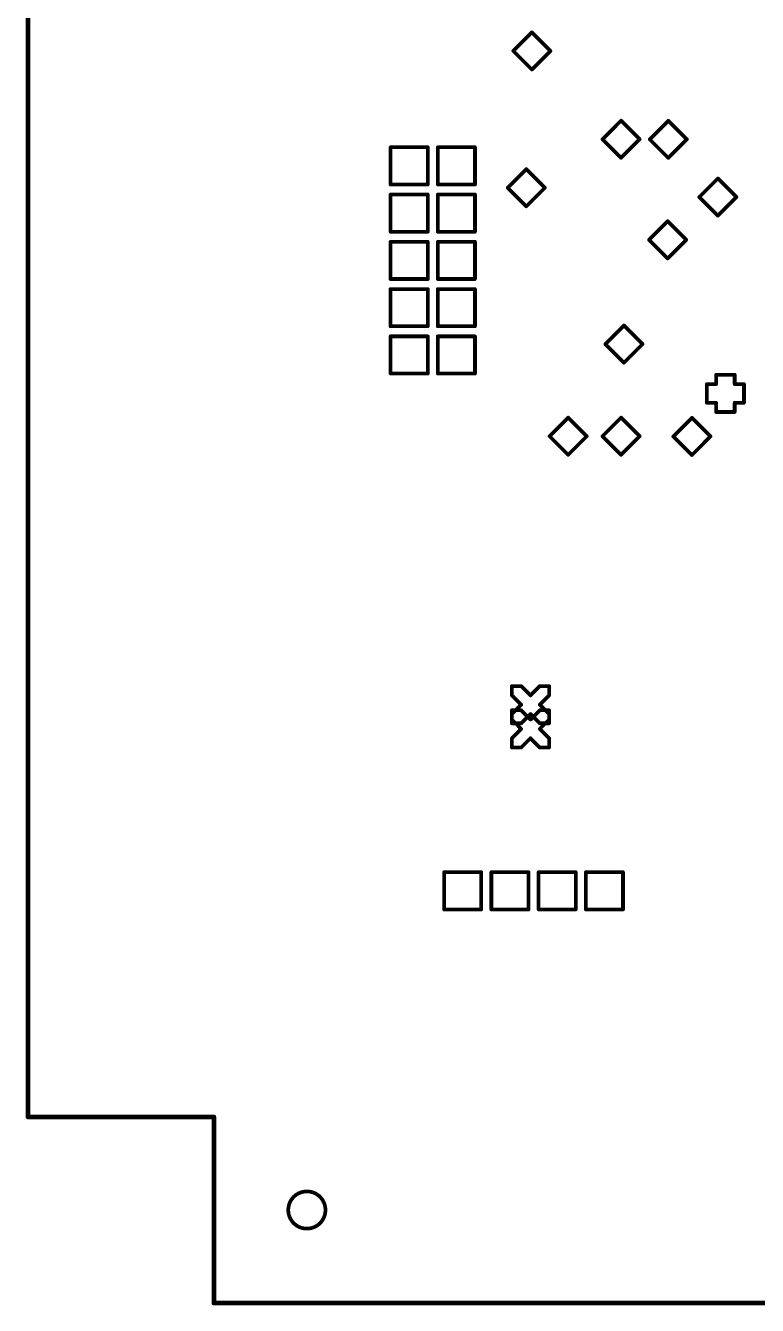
# Model space of a CAD drawing. Header units: inches. Extents: x 0 to 280, y 0 to 265.
# Drawn here: x -0.1 to 39.2, y -0.1 to 68.6 of the extents above; entities that cross this region are included whole.
import ezdxf

# ---------------------------------------------------------------- set-up
doc = ezdxf.new("R2010")
doc.units = ezdxf.units.IN
doc.layers.add('Board', color=6, linetype='Continuous')
doc.layers.add('Drill Drawing', color=1, linetype='Continuous')

msp = doc.modelspace()

# ---------------------------------------------------------------- linework, layer by layer
at = {"layer": 'Board'}
for points in [[(0, 10, 0.25, 0.25, 0), (0, 190, 0.25, 0.25, 0)], [(0, 10, 0.25, 0.25, 0), (10, 10, 0.25, 0.25, 0)], [(10, 0, 0.25, 0.25, 0), (10, 10, 0.25, 0.25, 0)], [(10, 0, 0.25, 0.25, 0), (270, 0, 0.25, 0.25, 0)]]:
    msp.add_lwpolyline(points, format="xyseb", dxfattribs=at)
for points in [[(-0.062, 10, 0.125, 0.125, 1), (0.062, 10, 0.125, 0.125, 1)], [(-0.062, 10, 0.125, 0.125, 1), (0.062, 10, 0.125, 0.125, 1)], [(9.938, 10, 0.125, 0.125, 1), (10.062, 10, 0.125, 0.125, 1)], [(9.938, 10, 0.125, 0.125, 1), (10.062, 10, 0.125, 0.125, 1)], [(9.938, 0, 0.125, 0.125, 1), (10.062, 0, 0.125, 0.125, 1)], [(9.938, 0, 0.125, 0.125, 1), (10.062, 0, 0.125, 0.125, 1)]]:
    msp.add_lwpolyline(points, format="xyseb", close=True, dxfattribs=at)
at = {"layer": 'Drill Drawing'}
for points in [[(26.1, 67.275, 0.2, 0.2, 0), (27.1, 68.275, 0.2, 0.2, 0)], [(27.1, 68.275, 0.2, 0.2, 0), (28.1, 67.275, 0.2, 0.2, 0)], [(26.1, 67.275, 0.2, 0.2, 0), (27.1, 66.275, 0.2, 0.2, 0)], [(27.1, 66.275, 0.2, 0.2, 0), (28.1, 67.275, 0.2, 0.2, 0)], [(30.895, 62.531, 0.2, 0.2, 0), (31.895, 63.531, 0.2, 0.2, 0)], [(31.895, 63.531, 0.2, 0.2, 0), (32.895, 62.531, 0.2, 0.2, 0)], [(33.435, 62.525, 0.2, 0.2, 0), (34.435, 63.525, 0.2, 0.2, 0)], [(34.435, 63.525, 0.2, 0.2, 0), (35.435, 62.525, 0.2, 0.2, 0)], [(30.895, 62.531, 0.2, 0.2, 0), (31.895, 61.531, 0.2, 0.2, 0)], [(31.895, 61.531, 0.2, 0.2, 0), (32.895, 62.531, 0.2, 0.2, 0)], [(33.435, 62.525, 0.2, 0.2, 0), (34.435, 61.525, 0.2, 0.2, 0)], [(34.435, 61.525, 0.2, 0.2, 0), (35.435, 62.525, 0.2, 0.2, 0)], [(19.5, 62.101, 0.2, 0.2, 0), (21.5, 62.101, 0.2, 0.2, 0)], [(19.5, 60.101, 0.2, 0.2, 0), (19.5, 62.101, 0.2, 0.2, 0)], [(21.5, 60.101, 0.2, 0.2, 0), (21.5, 62.101, 0.2, 0.2, 0)], [(22.04, 62.101, 0.2, 0.2, 0), (24.04, 62.101, 0.2, 0.2, 0)], [(22.04, 60.101, 0.2, 0.2, 0), (22.04, 62.101, 0.2, 0.2, 0)], [(24.04, 60.101, 0.2, 0.2, 0), (24.04, 62.101, 0.2, 0.2, 0)], [(25.8, 59.925, 0.2, 0.2, 0), (26.8, 60.925, 0.2, 0.2, 0)], [(26.8, 60.925, 0.2, 0.2, 0), (27.8, 59.925, 0.2, 0.2, 0)], [(36.1, 59.425, 0.2, 0.2, 0), (37.1, 60.425, 0.2, 0.2, 0)], [(37.1, 60.425, 0.2, 0.2, 0), (38.1, 59.425, 0.2, 0.2, 0)], [(19.5, 60.101, 0.2, 0.2, 0), (21.5, 60.101, 0.2, 0.2, 0)], [(22.04, 60.101, 0.2, 0.2, 0), (24.04, 60.101, 0.2, 0.2, 0)], [(25.8, 59.925, 0.2, 0.2, 0), (26.8, 58.925, 0.2, 0.2, 0)], [(26.8, 58.925, 0.2, 0.2, 0), (27.8, 59.925, 0.2, 0.2, 0)], [(19.5, 59.561, 0.2, 0.2, 0), (21.5, 59.561, 0.2, 0.2, 0)], [(19.5, 57.561, 0.2, 0.2, 0), (19.5, 59.561, 0.2, 0.2, 0)], [(21.5, 57.561, 0.2, 0.2, 0), (21.5, 59.561, 0.2, 0.2, 0)], [(22.04, 59.561, 0.2, 0.2, 0), (24.04, 59.561, 0.2, 0.2, 0)], [(22.04, 57.561, 0.2, 0.2, 0), (22.04, 59.561, 0.2, 0.2, 0)], [(24.04, 57.561, 0.2, 0.2, 0), (24.04, 59.561, 0.2, 0.2, 0)], [(36.1, 59.425, 0.2, 0.2, 0), (37.1, 58.425, 0.2, 0.2, 0)], [(37.1, 58.425, 0.2, 0.2, 0), (38.1, 59.425, 0.2, 0.2, 0)], [(33.4, 57.125, 0.2, 0.2, 0), (34.4, 58.125, 0.2, 0.2, 0)], [(34.4, 58.125, 0.2, 0.2, 0), (35.4, 57.125, 0.2, 0.2, 0)], [(19.5, 57.561, 0.2, 0.2, 0), (21.5, 57.561, 0.2, 0.2, 0)], [(19.5, 57.021, 0.2, 0.2, 0), (21.5, 57.021, 0.2, 0.2, 0)], [(19.5, 55.021, 0.2, 0.2, 0), (19.5, 57.021, 0.2, 0.2, 0)], [(21.5, 55.021, 0.2, 0.2, 0), (21.5, 57.021, 0.2, 0.2, 0)], [(22.04, 57.561, 0.2, 0.2, 0), (24.04, 57.561, 0.2, 0.2, 0)], [(22.04, 57.021, 0.2, 0.2, 0), (24.04, 57.021, 0.2, 0.2, 0)], [(22.04, 55.021, 0.2, 0.2, 0), (22.04, 57.021, 0.2, 0.2, 0)], [(24.04, 55.021, 0.2, 0.2, 0), (24.04, 57.021, 0.2, 0.2, 0)], [(33.4, 57.125, 0.2, 0.2, 0), (34.4, 56.125, 0.2, 0.2, 0)], [(34.4, 56.125, 0.2, 0.2, 0), (35.4, 57.125, 0.2, 0.2, 0)], [(19.5, 55.021, 0.2, 0.2, 0), (21.5, 55.021, 0.2, 0.2, 0)], [(22.04, 55.021, 0.2, 0.2, 0), (24.04, 55.021, 0.2, 0.2, 0)], [(19.5, 54.481, 0.2, 0.2, 0), (21.5, 54.481, 0.2, 0.2, 0)], [(19.5, 52.481, 0.2, 0.2, 0), (19.5, 54.481, 0.2, 0.2, 0)], [(21.5, 52.481, 0.2, 0.2, 0), (21.5, 54.481, 0.2, 0.2, 0)], [(22.04, 54.481, 0.2, 0.2, 0), (24.04, 54.481, 0.2, 0.2, 0)], [(22.04, 52.481, 0.2, 0.2, 0), (22.04, 54.481, 0.2, 0.2, 0)], [(24.04, 52.481, 0.2, 0.2, 0), (24.04, 54.481, 0.2, 0.2, 0)], [(19.5, 52.481, 0.2, 0.2, 0), (21.5, 52.481, 0.2, 0.2, 0)], [(22.04, 52.481, 0.2, 0.2, 0), (24.04, 52.481, 0.2, 0.2, 0)], [(31.05, 51.525, 0.2, 0.2, 0), (32.05, 52.525, 0.2, 0.2, 0)], [(32.05, 52.525, 0.2, 0.2, 0), (33.05, 51.525, 0.2, 0.2, 0)], [(19.5, 51.941, 0.2, 0.2, 0), (21.5, 51.941, 0.2, 0.2, 0)], [(19.5, 49.941, 0.2, 0.2, 0), (19.5, 51.941, 0.2, 0.2, 0)], [(21.5, 49.941, 0.2, 0.2, 0), (21.5, 51.941, 0.2, 0.2, 0)], [(22.04, 51.941, 0.2, 0.2, 0), (24.04, 51.941, 0.2, 0.2, 0)], [(22.04, 49.941, 0.2, 0.2, 0), (22.04, 51.941, 0.2, 0.2, 0)], [(24.04, 49.941, 0.2, 0.2, 0), (24.04, 51.941, 0.2, 0.2, 0)], [(31.05, 51.525, 0.2, 0.2, 0), (32.05, 50.525, 0.2, 0.2, 0)], [(32.05, 50.525, 0.2, 0.2, 0), (33.05, 51.525, 0.2, 0.2, 0)], [(19.5, 49.941, 0.2, 0.2, 0), (21.5, 49.941, 0.2, 0.2, 0)], [(22.04, 49.941, 0.2, 0.2, 0), (24.04, 49.941, 0.2, 0.2, 0)], [(37.005, 49.375, 0.2, 0.2, 0), (37.005, 49.875, 0.2, 0.2, 0)], [(37.005, 49.875, 0.2, 0.2, 0), (38.005, 49.875, 0.2, 0.2, 0)], [(38.005, 49.375, 0.2, 0.2, 0), (38.005, 49.875, 0.2, 0.2, 0)], [(36.505, 48.375, 0.2, 0.2, 0), (36.505, 49.375, 0.2, 0.2, 0)], [(36.505, 49.375, 0.2, 0.2, 0), (37.005, 49.375, 0.2, 0.2, 0)], [(38.005, 49.375, 0.2, 0.2, 0), (38.505, 49.375, 0.2, 0.2, 0)], [(38.505, 48.375, 0.2, 0.2, 0), (38.505, 49.375, 0.2, 0.2, 0)], [(36.505, 48.375, 0.2, 0.2, 0), (37.005, 48.375, 0.2, 0.2, 0)], [(37.005, 47.875, 0.2, 0.2, 0), (37.005, 48.375, 0.2, 0.2, 0)], [(38.005, 48.375, 0.2, 0.2, 0), (38.505, 48.375, 0.2, 0.2, 0)], [(38.005, 47.875, 0.2, 0.2, 0), (38.005, 48.375, 0.2, 0.2, 0)], [(28.05, 46.575, 0.2, 0.2, 0), (29.05, 47.575, 0.2, 0.2, 0)], [(29.05, 47.575, 0.2, 0.2, 0), (30.05, 46.575, 0.2, 0.2, 0)], [(30.895, 46.575, 0.2, 0.2, 0), (31.895, 47.575, 0.2, 0.2, 0)], [(31.895, 47.575, 0.2, 0.2, 0), (32.895, 46.575, 0.2, 0.2, 0)], [(34.705, 46.563, 0.2, 0.2, 0), (35.705, 47.563, 0.2, 0.2, 0)], [(35.705, 47.563, 0.2, 0.2, 0), (36.705, 46.563, 0.2, 0.2, 0)], [(37.005, 47.875, 0.2, 0.2, 0), (38.005, 47.875, 0.2, 0.2, 0)], [(28.05, 46.575, 0.2, 0.2, 0), (29.05, 45.575, 0.2, 0.2, 0)], [(29.05, 45.575, 0.2, 0.2, 0), (30.05, 46.575, 0.2, 0.2, 0)], [(30.895, 46.575, 0.2, 0.2, 0), (31.895, 45.575, 0.2, 0.2, 0)], [(31.895, 45.575, 0.2, 0.2, 0), (32.895, 46.575, 0.2, 0.2, 0)], [(34.705, 46.563, 0.2, 0.2, 0), (35.705, 45.563, 0.2, 0.2, 0)], [(35.705, 45.563, 0.2, 0.2, 0), (36.705, 46.563, 0.2, 0.2, 0)], [(26.025, 32.65, 0.2, 0.2, 0), (26.025, 33.15, 0.2, 0.2, 0)], [(26.025, 33.15, 0.2, 0.2, 0), (26.525, 33.15, 0.2, 0.2, 0)], [(26.525, 33.15, 0.2, 0.2, 0), (27.025, 32.65, 0.2, 0.2, 0)], [(27.025, 32.65, 0.2, 0.2, 0), (27.525, 33.15, 0.2, 0.2, 0)], [(27.525, 33.15, 0.2, 0.2, 0), (28.025, 33.15, 0.2, 0.2, 0)], [(28.025, 32.65, 0.2, 0.2, 0), (28.025, 33.15, 0.2, 0.2, 0)], [(26.025, 32.65, 0.2, 0.2, 0), (26.525, 32.15, 0.2, 0.2, 0)], [(27.525, 32.15, 0.2, 0.2, 0), (28.025, 32.65, 0.2, 0.2, 0)], [(26.025, 31.65, 0.2, 0.2, 0), (26.525, 32.15, 0.2, 0.2, 0)], [(26.025, 31.35, 0.2, 0.2, 0), (26.025, 31.85, 0.2, 0.2, 0)], [(26.025, 31.85, 0.2, 0.2, 0), (26.525, 31.85, 0.2, 0.2, 0)], [(26.025, 31.15, 0.2, 0.2, 0), (26.025, 31.65, 0.2, 0.2, 0)], [(26.525, 31.85, 0.2, 0.2, 0), (27.025, 31.35, 0.2, 0.2, 0)], [(26.525, 31.15, 0.2, 0.2, 0), (27.025, 31.65, 0.2, 0.2, 0)], [(27.025, 31.35, 0.2, 0.2, 0), (27.525, 31.85, 0.2, 0.2, 0)], [(27.025, 31.65, 0.2, 0.2, 0), (27.525, 31.15, 0.2, 0.2, 0)], [(27.525, 32.15, 0.2, 0.2, 0), (28.025, 31.65, 0.2, 0.2, 0)], [(27.525, 31.85, 0.2, 0.2, 0), (28.025, 31.85, 0.2, 0.2, 0)], [(28.025, 31.35, 0.2, 0.2, 0), (28.025, 31.85, 0.2, 0.2, 0)], [(28.025, 31.15, 0.2, 0.2, 0), (28.025, 31.65, 0.2, 0.2, 0)], [(26.025, 31.35, 0.2, 0.2, 0), (26.525, 30.85, 0.2, 0.2, 0)], [(26.025, 31.15, 0.2, 0.2, 0), (26.525, 31.15, 0.2, 0.2, 0)], [(26.025, 30.35, 0.2, 0.2, 0), (26.525, 30.85, 0.2, 0.2, 0)], [(27.525, 30.85, 0.2, 0.2, 0), (28.025, 31.35, 0.2, 0.2, 0)], [(27.525, 31.15, 0.2, 0.2, 0), (28.025, 31.15, 0.2, 0.2, 0)], [(27.525, 30.85, 0.2, 0.2, 0), (28.025, 30.35, 0.2, 0.2, 0)], [(26.025, 29.85, 0.2, 0.2, 0), (26.025, 30.35, 0.2, 0.2, 0)], [(26.525, 29.85, 0.2, 0.2, 0), (27.025, 30.35, 0.2, 0.2, 0)], [(27.025, 30.35, 0.2, 0.2, 0), (27.525, 29.85, 0.2, 0.2, 0)], [(28.025, 29.85, 0.2, 0.2, 0), (28.025, 30.35, 0.2, 0.2, 0)], [(26.025, 29.85, 0.2, 0.2, 0), (26.525, 29.85, 0.2, 0.2, 0)], [(27.525, 29.85, 0.2, 0.2, 0), (28.025, 29.85, 0.2, 0.2, 0)], [(22.38, 23.15, 0.2, 0.2, 0), (24.38, 23.15, 0.2, 0.2, 0)], [(22.38, 21.15, 0.2, 0.2, 0), (22.38, 23.15, 0.2, 0.2, 0)], [(24.38, 21.15, 0.2, 0.2, 0), (24.38, 23.15, 0.2, 0.2, 0)], [(24.92, 23.15, 0.2, 0.2, 0), (26.92, 23.15, 0.2, 0.2, 0)], [(24.92, 21.15, 0.2, 0.2, 0), (24.92, 23.15, 0.2, 0.2, 0)], [(26.92, 21.15, 0.2, 0.2, 0), (26.92, 23.15, 0.2, 0.2, 0)], [(27.46, 23.15, 0.2, 0.2, 0), (29.46, 23.15, 0.2, 0.2, 0)], [(27.46, 21.15, 0.2, 0.2, 0), (27.46, 23.15, 0.2, 0.2, 0)], [(29.46, 21.15, 0.2, 0.2, 0), (29.46, 23.15, 0.2, 0.2, 0)], [(30, 23.15, 0.2, 0.2, 0), (32, 23.15, 0.2, 0.2, 0)], [(30, 21.15, 0.2, 0.2, 0), (30, 23.15, 0.2, 0.2, 0)], [(32, 21.15, 0.2, 0.2, 0), (32, 23.15, 0.2, 0.2, 0)], [(22.38, 21.15, 0.2, 0.2, 0), (24.38, 21.15, 0.2, 0.2, 0)], [(24.92, 21.15, 0.2, 0.2, 0), (26.92, 21.15, 0.2, 0.2, 0)], [(27.46, 21.15, 0.2, 0.2, 0), (29.46, 21.15, 0.2, 0.2, 0)], [(30, 21.15, 0.2, 0.2, 0), (32, 21.15, 0.2, 0.2, 0)]]:
    msp.add_lwpolyline(points, format="xyseb", dxfattribs=at)
for points in [[(27.05, 68.275, 0.1, 0.1, 1), (27.15, 68.275, 0.1, 0.1, 1)], [(27.05, 68.275, 0.1, 0.1, 1), (27.15, 68.275, 0.1, 0.1, 1)], [(26.05, 67.275, 0.1, 0.1, 1), (26.15, 67.275, 0.1, 0.1, 1)], [(26.05, 67.275, 0.1, 0.1, 1), (26.15, 67.275, 0.1, 0.1, 1)], [(28.05, 67.275, 0.1, 0.1, 1), (28.15, 67.275, 0.1, 0.1, 1)], [(28.05, 67.275, 0.1, 0.1, 1), (28.15, 67.275, 0.1, 0.1, 1)], [(27.05, 66.275, 0.1, 0.1, 1), (27.15, 66.275, 0.1, 0.1, 1)], [(27.05, 66.275, 0.1, 0.1, 1), (27.15, 66.275, 0.1, 0.1, 1)], [(31.845, 63.531, 0.1, 0.1, 1), (31.945, 63.531, 0.1, 0.1, 1)], [(31.845, 63.531, 0.1, 0.1, 1), (31.945, 63.531, 0.1, 0.1, 1)], [(34.385, 63.525, 0.1, 0.1, 1), (34.485, 63.525, 0.1, 0.1, 1)], [(34.385, 63.525, 0.1, 0.1, 1), (34.485, 63.525, 0.1, 0.1, 1)], [(30.845, 62.531, 0.1, 0.1, 1), (30.945, 62.531, 0.1, 0.1, 1)], [(30.845, 62.531, 0.1, 0.1, 1), (30.945, 62.531, 0.1, 0.1, 1)], [(32.845, 62.531, 0.1, 0.1, 1), (32.945, 62.531, 0.1, 0.1, 1)], [(32.845, 62.531, 0.1, 0.1, 1), (32.945, 62.531, 0.1, 0.1, 1)], [(33.385, 62.525, 0.1, 0.1, 1), (33.485, 62.525, 0.1, 0.1, 1)], [(33.385, 62.525, 0.1, 0.1, 1), (33.485, 62.525, 0.1, 0.1, 1)], [(35.385, 62.525, 0.1, 0.1, 1), (35.485, 62.525, 0.1, 0.1, 1)], [(35.385, 62.525, 0.1, 0.1, 1), (35.485, 62.525, 0.1, 0.1, 1)], [(19.45, 62.101, 0.1, 0.1, 1), (19.55, 62.101, 0.1, 0.1, 1)], [(19.45, 62.101, 0.1, 0.1, 1), (19.55, 62.101, 0.1, 0.1, 1)], [(21.45, 62.101, 0.1, 0.1, 1), (21.55, 62.101, 0.1, 0.1, 1)], [(21.45, 62.101, 0.1, 0.1, 1), (21.55, 62.101, 0.1, 0.1, 1)], [(21.99, 62.101, 0.1, 0.1, 1), (22.09, 62.101, 0.1, 0.1, 1)], [(21.99, 62.101, 0.1, 0.1, 1), (22.09, 62.101, 0.1, 0.1, 1)], [(23.99, 62.101, 0.1, 0.1, 1), (24.09, 62.101, 0.1, 0.1, 1)], [(23.99, 62.101, 0.1, 0.1, 1), (24.09, 62.101, 0.1, 0.1, 1)], [(31.845, 61.531, 0.1, 0.1, 1), (31.945, 61.531, 0.1, 0.1, 1)], [(31.845, 61.531, 0.1, 0.1, 1), (31.945, 61.531, 0.1, 0.1, 1)], [(34.385, 61.525, 0.1, 0.1, 1), (34.485, 61.525, 0.1, 0.1, 1)], [(34.385, 61.525, 0.1, 0.1, 1), (34.485, 61.525, 0.1, 0.1, 1)], [(26.75, 60.925, 0.1, 0.1, 1), (26.85, 60.925, 0.1, 0.1, 1)], [(26.75, 60.925, 0.1, 0.1, 1), (26.85, 60.925, 0.1, 0.1, 1)], [(37.05, 60.425, 0.1, 0.1, 1), (37.15, 60.425, 0.1, 0.1, 1)], [(37.05, 60.425, 0.1, 0.1, 1), (37.15, 60.425, 0.1, 0.1, 1)], [(19.45, 60.101, 0.1, 0.1, 1), (19.55, 60.101, 0.1, 0.1, 1)], [(19.45, 60.101, 0.1, 0.1, 1), (19.55, 60.101, 0.1, 0.1, 1)], [(21.45, 60.101, 0.1, 0.1, 1), (21.55, 60.101, 0.1, 0.1, 1)], [(21.45, 60.101, 0.1, 0.1, 1), (21.55, 60.101, 0.1, 0.1, 1)], [(21.99, 60.101, 0.1, 0.1, 1), (22.09, 60.101, 0.1, 0.1, 1)], [(21.99, 60.101, 0.1, 0.1, 1), (22.09, 60.101, 0.1, 0.1, 1)], [(23.99, 60.101, 0.1, 0.1, 1), (24.09, 60.101, 0.1, 0.1, 1)], [(23.99, 60.101, 0.1, 0.1, 1), (24.09, 60.101, 0.1, 0.1, 1)], [(25.75, 59.925, 0.1, 0.1, 1), (25.85, 59.925, 0.1, 0.1, 1)], [(25.75, 59.925, 0.1, 0.1, 1), (25.85, 59.925, 0.1, 0.1, 1)], [(27.75, 59.925, 0.1, 0.1, 1), (27.85, 59.925, 0.1, 0.1, 1)], [(27.75, 59.925, 0.1, 0.1, 1), (27.85, 59.925, 0.1, 0.1, 1)], [(19.45, 59.561, 0.1, 0.1, 1), (19.55, 59.561, 0.1, 0.1, 1)], [(19.45, 59.561, 0.1, 0.1, 1), (19.55, 59.561, 0.1, 0.1, 1)], [(21.45, 59.561, 0.1, 0.1, 1), (21.55, 59.561, 0.1, 0.1, 1)], [(21.45, 59.561, 0.1, 0.1, 1), (21.55, 59.561, 0.1, 0.1, 1)], [(21.99, 59.561, 0.1, 0.1, 1), (22.09, 59.561, 0.1, 0.1, 1)], [(21.99, 59.561, 0.1, 0.1, 1), (22.09, 59.561, 0.1, 0.1, 1)], [(23.99, 59.561, 0.1, 0.1, 1), (24.09, 59.561, 0.1, 0.1, 1)], [(23.99, 59.561, 0.1, 0.1, 1), (24.09, 59.561, 0.1, 0.1, 1)], [(36.05, 59.425, 0.1, 0.1, 1), (36.15, 59.425, 0.1, 0.1, 1)], [(36.05, 59.425, 0.1, 0.1, 1), (36.15, 59.425, 0.1, 0.1, 1)], [(38.05, 59.425, 0.1, 0.1, 1), (38.15, 59.425, 0.1, 0.1, 1)], [(38.05, 59.425, 0.1, 0.1, 1), (38.15, 59.425, 0.1, 0.1, 1)], [(26.75, 58.925, 0.1, 0.1, 1), (26.85, 58.925, 0.1, 0.1, 1)], [(26.75, 58.925, 0.1, 0.1, 1), (26.85, 58.925, 0.1, 0.1, 1)], [(37.05, 58.425, 0.1, 0.1, 1), (37.15, 58.425, 0.1, 0.1, 1)], [(37.05, 58.425, 0.1, 0.1, 1), (37.15, 58.425, 0.1, 0.1, 1)], [(34.35, 58.125, 0.1, 0.1, 1), (34.45, 58.125, 0.1, 0.1, 1)], [(34.35, 58.125, 0.1, 0.1, 1), (34.45, 58.125, 0.1, 0.1, 1)], [(19.45, 57.561, 0.1, 0.1, 1), (19.55, 57.561, 0.1, 0.1, 1)], [(19.45, 57.561, 0.1, 0.1, 1), (19.55, 57.561, 0.1, 0.1, 1)], [(19.45, 57.021, 0.1, 0.1, 1), (19.55, 57.021, 0.1, 0.1, 1)], [(19.45, 57.021, 0.1, 0.1, 1), (19.55, 57.021, 0.1, 0.1, 1)], [(21.45, 57.561, 0.1, 0.1, 1), (21.55, 57.561, 0.1, 0.1, 1)], [(21.45, 57.561, 0.1, 0.1, 1), (21.55, 57.561, 0.1, 0.1, 1)], [(21.45, 57.021, 0.1, 0.1, 1), (21.55, 57.021, 0.1, 0.1, 1)], [(21.45, 57.021, 0.1, 0.1, 1), (21.55, 57.021, 0.1, 0.1, 1)], [(21.99, 57.561, 0.1, 0.1, 1), (22.09, 57.561, 0.1, 0.1, 1)], [(21.99, 57.561, 0.1, 0.1, 1), (22.09, 57.561, 0.1, 0.1, 1)], [(21.99, 57.021, 0.1, 0.1, 1), (22.09, 57.021, 0.1, 0.1, 1)], [(21.99, 57.021, 0.1, 0.1, 1), (22.09, 57.021, 0.1, 0.1, 1)], [(23.99, 57.561, 0.1, 0.1, 1), (24.09, 57.561, 0.1, 0.1, 1)], [(23.99, 57.561, 0.1, 0.1, 1), (24.09, 57.561, 0.1, 0.1, 1)], [(23.99, 57.021, 0.1, 0.1, 1), (24.09, 57.021, 0.1, 0.1, 1)], [(23.99, 57.021, 0.1, 0.1, 1), (24.09, 57.021, 0.1, 0.1, 1)], [(33.35, 57.125, 0.1, 0.1, 1), (33.45, 57.125, 0.1, 0.1, 1)], [(33.35, 57.125, 0.1, 0.1, 1), (33.45, 57.125, 0.1, 0.1, 1)], [(35.35, 57.125, 0.1, 0.1, 1), (35.45, 57.125, 0.1, 0.1, 1)], [(35.35, 57.125, 0.1, 0.1, 1), (35.45, 57.125, 0.1, 0.1, 1)], [(34.35, 56.125, 0.1, 0.1, 1), (34.45, 56.125, 0.1, 0.1, 1)], [(34.35, 56.125, 0.1, 0.1, 1), (34.45, 56.125, 0.1, 0.1, 1)], [(19.45, 55.021, 0.1, 0.1, 1), (19.55, 55.021, 0.1, 0.1, 1)], [(19.45, 55.021, 0.1, 0.1, 1), (19.55, 55.021, 0.1, 0.1, 1)], [(21.45, 55.021, 0.1, 0.1, 1), (21.55, 55.021, 0.1, 0.1, 1)], [(21.45, 55.021, 0.1, 0.1, 1), (21.55, 55.021, 0.1, 0.1, 1)], [(21.99, 55.021, 0.1, 0.1, 1), (22.09, 55.021, 0.1, 0.1, 1)], [(21.99, 55.021, 0.1, 0.1, 1), (22.09, 55.021, 0.1, 0.1, 1)], [(23.99, 55.021, 0.1, 0.1, 1), (24.09, 55.021, 0.1, 0.1, 1)], [(23.99, 55.021, 0.1, 0.1, 1), (24.09, 55.021, 0.1, 0.1, 1)], [(19.45, 54.481, 0.1, 0.1, 1), (19.55, 54.481, 0.1, 0.1, 1)], [(19.45, 54.481, 0.1, 0.1, 1), (19.55, 54.481, 0.1, 0.1, 1)], [(21.45, 54.481, 0.1, 0.1, 1), (21.55, 54.481, 0.1, 0.1, 1)], [(21.45, 54.481, 0.1, 0.1, 1), (21.55, 54.481, 0.1, 0.1, 1)], [(21.99, 54.481, 0.1, 0.1, 1), (22.09, 54.481, 0.1, 0.1, 1)], [(21.99, 54.481, 0.1, 0.1, 1), (22.09, 54.481, 0.1, 0.1, 1)], [(23.99, 54.481, 0.1, 0.1, 1), (24.09, 54.481, 0.1, 0.1, 1)], [(23.99, 54.481, 0.1, 0.1, 1), (24.09, 54.481, 0.1, 0.1, 1)], [(19.45, 52.481, 0.1, 0.1, 1), (19.55, 52.481, 0.1, 0.1, 1)], [(19.45, 52.481, 0.1, 0.1, 1), (19.55, 52.481, 0.1, 0.1, 1)], [(21.45, 52.481, 0.1, 0.1, 1), (21.55, 52.481, 0.1, 0.1, 1)], [(21.45, 52.481, 0.1, 0.1, 1), (21.55, 52.481, 0.1, 0.1, 1)], [(21.99, 52.481, 0.1, 0.1, 1), (22.09, 52.481, 0.1, 0.1, 1)], [(21.99, 52.481, 0.1, 0.1, 1), (22.09, 52.481, 0.1, 0.1, 1)], [(23.99, 52.481, 0.1, 0.1, 1), (24.09, 52.481, 0.1, 0.1, 1)], [(23.99, 52.481, 0.1, 0.1, 1), (24.09, 52.481, 0.1, 0.1, 1)], [(32, 52.525, 0.1, 0.1, 1), (32.1, 52.525, 0.1, 0.1, 1)], [(32, 52.525, 0.1, 0.1, 1), (32.1, 52.525, 0.1, 0.1, 1)], [(19.45, 51.941, 0.1, 0.1, 1), (19.55, 51.941, 0.1, 0.1, 1)], [(19.45, 51.941, 0.1, 0.1, 1), (19.55, 51.941, 0.1, 0.1, 1)], [(21.45, 51.941, 0.1, 0.1, 1), (21.55, 51.941, 0.1, 0.1, 1)], [(21.45, 51.941, 0.1, 0.1, 1), (21.55, 51.941, 0.1, 0.1, 1)], [(21.99, 51.941, 0.1, 0.1, 1), (22.09, 51.941, 0.1, 0.1, 1)], [(21.99, 51.941, 0.1, 0.1, 1), (22.09, 51.941, 0.1, 0.1, 1)], [(23.99, 51.941, 0.1, 0.1, 1), (24.09, 51.941, 0.1, 0.1, 1)], [(23.99, 51.941, 0.1, 0.1, 1), (24.09, 51.941, 0.1, 0.1, 1)], [(31, 51.525, 0.1, 0.1, 1), (31.1, 51.525, 0.1, 0.1, 1)], [(31, 51.525, 0.1, 0.1, 1), (31.1, 51.525, 0.1, 0.1, 1)], [(33, 51.525, 0.1, 0.1, 1), (33.1, 51.525, 0.1, 0.1, 1)], [(33, 51.525, 0.1, 0.1, 1), (33.1, 51.525, 0.1, 0.1, 1)], [(32, 50.525, 0.1, 0.1, 1), (32.1, 50.525, 0.1, 0.1, 1)], [(32, 50.525, 0.1, 0.1, 1), (32.1, 50.525, 0.1, 0.1, 1)], [(19.45, 49.941, 0.1, 0.1, 1), (19.55, 49.941, 0.1, 0.1, 1)], [(19.45, 49.941, 0.1, 0.1, 1), (19.55, 49.941, 0.1, 0.1, 1)], [(21.45, 49.941, 0.1, 0.1, 1), (21.55, 49.941, 0.1, 0.1, 1)], [(21.45, 49.941, 0.1, 0.1, 1), (21.55, 49.941, 0.1, 0.1, 1)], [(21.99, 49.941, 0.1, 0.1, 1), (22.09, 49.941, 0.1, 0.1, 1)], [(21.99, 49.941, 0.1, 0.1, 1), (22.09, 49.941, 0.1, 0.1, 1)], [(23.99, 49.941, 0.1, 0.1, 1), (24.09, 49.941, 0.1, 0.1, 1)], [(23.99, 49.941, 0.1, 0.1, 1), (24.09, 49.941, 0.1, 0.1, 1)], [(36.955, 49.875, 0.1, 0.1, 1), (37.055, 49.875, 0.1, 0.1, 1)], [(36.955, 49.875, 0.1, 0.1, 1), (37.055, 49.875, 0.1, 0.1, 1)], [(37.955, 49.875, 0.1, 0.1, 1), (38.055, 49.875, 0.1, 0.1, 1)], [(37.955, 49.875, 0.1, 0.1, 1), (38.055, 49.875, 0.1, 0.1, 1)], [(36.455, 49.375, 0.1, 0.1, 1), (36.555, 49.375, 0.1, 0.1, 1)], [(36.455, 49.375, 0.1, 0.1, 1), (36.555, 49.375, 0.1, 0.1, 1)], [(36.955, 49.375, 0.1, 0.1, 1), (37.055, 49.375, 0.1, 0.1, 1)], [(36.955, 49.375, 0.1, 0.1, 1), (37.055, 49.375, 0.1, 0.1, 1)], [(37.955, 49.375, 0.1, 0.1, 1), (38.055, 49.375, 0.1, 0.1, 1)], [(37.955, 49.375, 0.1, 0.1, 1), (38.055, 49.375, 0.1, 0.1, 1)], [(38.455, 49.375, 0.1, 0.1, 1), (38.555, 49.375, 0.1, 0.1, 1)], [(38.455, 49.375, 0.1, 0.1, 1), (38.555, 49.375, 0.1, 0.1, 1)], [(36.455, 48.375, 0.1, 0.1, 1), (36.555, 48.375, 0.1, 0.1, 1)], [(36.455, 48.375, 0.1, 0.1, 1), (36.555, 48.375, 0.1, 0.1, 1)], [(36.955, 48.375, 0.1, 0.1, 1), (37.055, 48.375, 0.1, 0.1, 1)], [(36.955, 48.375, 0.1, 0.1, 1), (37.055, 48.375, 0.1, 0.1, 1)], [(37.955, 48.375, 0.1, 0.1, 1), (38.055, 48.375, 0.1, 0.1, 1)], [(37.955, 48.375, 0.1, 0.1, 1), (38.055, 48.375, 0.1, 0.1, 1)], [(38.455, 48.375, 0.1, 0.1, 1), (38.555, 48.375, 0.1, 0.1, 1)], [(38.455, 48.375, 0.1, 0.1, 1), (38.555, 48.375, 0.1, 0.1, 1)], [(29, 47.575, 0.1, 0.1, 1), (29.1, 47.575, 0.1, 0.1, 1)], [(29, 47.575, 0.1, 0.1, 1), (29.1, 47.575, 0.1, 0.1, 1)], [(31.845, 47.575, 0.1, 0.1, 1), (31.945, 47.575, 0.1, 0.1, 1)], [(31.845, 47.575, 0.1, 0.1, 1), (31.945, 47.575, 0.1, 0.1, 1)], [(35.655, 47.563, 0.1, 0.1, 1), (35.755, 47.563, 0.1, 0.1, 1)], [(35.655, 47.563, 0.1, 0.1, 1), (35.755, 47.563, 0.1, 0.1, 1)], [(36.955, 47.875, 0.1, 0.1, 1), (37.055, 47.875, 0.1, 0.1, 1)], [(36.955, 47.875, 0.1, 0.1, 1), (37.055, 47.875, 0.1, 0.1, 1)], [(37.955, 47.875, 0.1, 0.1, 1), (38.055, 47.875, 0.1, 0.1, 1)], [(37.955, 47.875, 0.1, 0.1, 1), (38.055, 47.875, 0.1, 0.1, 1)], [(28, 46.575, 0.1, 0.1, 1), (28.1, 46.575, 0.1, 0.1, 1)], [(28, 46.575, 0.1, 0.1, 1), (28.1, 46.575, 0.1, 0.1, 1)], [(30, 46.575, 0.1, 0.1, 1), (30.1, 46.575, 0.1, 0.1, 1)], [(30, 46.575, 0.1, 0.1, 1), (30.1, 46.575, 0.1, 0.1, 1)], [(30.845, 46.575, 0.1, 0.1, 1), (30.945, 46.575, 0.1, 0.1, 1)], [(30.845, 46.575, 0.1, 0.1, 1), (30.945, 46.575, 0.1, 0.1, 1)], [(32.845, 46.575, 0.1, 0.1, 1), (32.945, 46.575, 0.1, 0.1, 1)], [(32.845, 46.575, 0.1, 0.1, 1), (32.945, 46.575, 0.1, 0.1, 1)], [(34.655, 46.563, 0.1, 0.1, 1), (34.755, 46.563, 0.1, 0.1, 1)], [(34.655, 46.563, 0.1, 0.1, 1), (34.755, 46.563, 0.1, 0.1, 1)], [(36.655, 46.563, 0.1, 0.1, 1), (36.755, 46.563, 0.1, 0.1, 1)], [(36.655, 46.563, 0.1, 0.1, 1), (36.755, 46.563, 0.1, 0.1, 1)], [(29, 45.575, 0.1, 0.1, 1), (29.1, 45.575, 0.1, 0.1, 1)], [(29, 45.575, 0.1, 0.1, 1), (29.1, 45.575, 0.1, 0.1, 1)], [(31.845, 45.575, 0.1, 0.1, 1), (31.945, 45.575, 0.1, 0.1, 1)], [(31.845, 45.575, 0.1, 0.1, 1), (31.945, 45.575, 0.1, 0.1, 1)], [(35.655, 45.563, 0.1, 0.1, 1), (35.755, 45.563, 0.1, 0.1, 1)], [(35.655, 45.563, 0.1, 0.1, 1), (35.755, 45.563, 0.1, 0.1, 1)], [(25.975, 33.15, 0.1, 0.1, 1), (26.075, 33.15, 0.1, 0.1, 1)], [(25.975, 33.15, 0.1, 0.1, 1), (26.075, 33.15, 0.1, 0.1, 1)], [(26.475, 33.15, 0.1, 0.1, 1), (26.575, 33.15, 0.1, 0.1, 1)], [(26.475, 33.15, 0.1, 0.1, 1), (26.575, 33.15, 0.1, 0.1, 1)], [(27.475, 33.15, 0.1, 0.1, 1), (27.575, 33.15, 0.1, 0.1, 1)], [(27.475, 33.15, 0.1, 0.1, 1), (27.575, 33.15, 0.1, 0.1, 1)], [(27.975, 33.15, 0.1, 0.1, 1), (28.075, 33.15, 0.1, 0.1, 1)], [(27.975, 33.15, 0.1, 0.1, 1), (28.075, 33.15, 0.1, 0.1, 1)], [(25.975, 32.65, 0.1, 0.1, 1), (26.075, 32.65, 0.1, 0.1, 1)], [(25.975, 32.65, 0.1, 0.1, 1), (26.075, 32.65, 0.1, 0.1, 1)], [(26.975, 32.65, 0.1, 0.1, 1), (27.075, 32.65, 0.1, 0.1, 1)], [(26.975, 32.65, 0.1, 0.1, 1), (27.075, 32.65, 0.1, 0.1, 1)], [(27.975, 32.65, 0.1, 0.1, 1), (28.075, 32.65, 0.1, 0.1, 1)], [(27.975, 32.65, 0.1, 0.1, 1), (28.075, 32.65, 0.1, 0.1, 1)], [(25.975, 31.85, 0.1, 0.1, 1), (26.075, 31.85, 0.1, 0.1, 1)], [(25.975, 31.85, 0.1, 0.1, 1), (26.075, 31.85, 0.1, 0.1, 1)], [(25.975, 31.65, 0.1, 0.1, 1), (26.075, 31.65, 0.1, 0.1, 1)], [(25.975, 31.65, 0.1, 0.1, 1), (26.075, 31.65, 0.1, 0.1, 1)], [(26.475, 32.15, 0.1, 0.1, 1), (26.575, 32.15, 0.1, 0.1, 1)], [(26.475, 32.15, 0.1, 0.1, 1), (26.575, 32.15, 0.1, 0.1, 1)], [(26.475, 31.85, 0.1, 0.1, 1), (26.575, 31.85, 0.1, 0.1, 1)], [(26.475, 31.85, 0.1, 0.1, 1), (26.575, 31.85, 0.1, 0.1, 1)], [(26.975, 31.65, 0.1, 0.1, 1), (27.075, 31.65, 0.1, 0.1, 1)], [(26.975, 31.65, 0.1, 0.1, 1), (27.075, 31.65, 0.1, 0.1, 1)], [(27.475, 32.15, 0.1, 0.1, 1), (27.575, 32.15, 0.1, 0.1, 1)], [(27.475, 32.15, 0.1, 0.1, 1), (27.575, 32.15, 0.1, 0.1, 1)], [(27.475, 31.85, 0.1, 0.1, 1), (27.575, 31.85, 0.1, 0.1, 1)], [(27.475, 31.85, 0.1, 0.1, 1), (27.575, 31.85, 0.1, 0.1, 1)], [(27.975, 31.85, 0.1, 0.1, 1), (28.075, 31.85, 0.1, 0.1, 1)], [(27.975, 31.85, 0.1, 0.1, 1), (28.075, 31.85, 0.1, 0.1, 1)], [(27.975, 31.65, 0.1, 0.1, 1), (28.075, 31.65, 0.1, 0.1, 1)], [(27.975, 31.65, 0.1, 0.1, 1), (28.075, 31.65, 0.1, 0.1, 1)], [(25.975, 31.35, 0.1, 0.1, 1), (26.075, 31.35, 0.1, 0.1, 1)], [(25.975, 31.35, 0.1, 0.1, 1), (26.075, 31.35, 0.1, 0.1, 1)], [(25.975, 31.15, 0.1, 0.1, 1), (26.075, 31.15, 0.1, 0.1, 1)], [(25.975, 31.15, 0.1, 0.1, 1), (26.075, 31.15, 0.1, 0.1, 1)], [(26.475, 31.15, 0.1, 0.1, 1), (26.575, 31.15, 0.1, 0.1, 1)], [(26.475, 31.15, 0.1, 0.1, 1), (26.575, 31.15, 0.1, 0.1, 1)], [(26.475, 30.85, 0.1, 0.1, 1), (26.575, 30.85, 0.1, 0.1, 1)], [(26.475, 30.85, 0.1, 0.1, 1), (26.575, 30.85, 0.1, 0.1, 1)], [(26.975, 31.35, 0.1, 0.1, 1), (27.075, 31.35, 0.1, 0.1, 1)], [(26.975, 31.35, 0.1, 0.1, 1), (27.075, 31.35, 0.1, 0.1, 1)], [(27.475, 31.15, 0.1, 0.1, 1), (27.575, 31.15, 0.1, 0.1, 1)], [(27.475, 31.15, 0.1, 0.1, 1), (27.575, 31.15, 0.1, 0.1, 1)], [(27.475, 30.85, 0.1, 0.1, 1), (27.575, 30.85, 0.1, 0.1, 1)], [(27.475, 30.85, 0.1, 0.1, 1), (27.575, 30.85, 0.1, 0.1, 1)], [(27.975, 31.35, 0.1, 0.1, 1), (28.075, 31.35, 0.1, 0.1, 1)], [(27.975, 31.35, 0.1, 0.1, 1), (28.075, 31.35, 0.1, 0.1, 1)], [(27.975, 31.15, 0.1, 0.1, 1), (28.075, 31.15, 0.1, 0.1, 1)], [(27.975, 31.15, 0.1, 0.1, 1), (28.075, 31.15, 0.1, 0.1, 1)], [(25.975, 30.35, 0.1, 0.1, 1), (26.075, 30.35, 0.1, 0.1, 1)], [(25.975, 30.35, 0.1, 0.1, 1), (26.075, 30.35, 0.1, 0.1, 1)], [(26.975, 30.35, 0.1, 0.1, 1), (27.075, 30.35, 0.1, 0.1, 1)], [(26.975, 30.35, 0.1, 0.1, 1), (27.075, 30.35, 0.1, 0.1, 1)], [(27.975, 30.35, 0.1, 0.1, 1), (28.075, 30.35, 0.1, 0.1, 1)], [(27.975, 30.35, 0.1, 0.1, 1), (28.075, 30.35, 0.1, 0.1, 1)], [(25.975, 29.85, 0.1, 0.1, 1), (26.075, 29.85, 0.1, 0.1, 1)], [(25.975, 29.85, 0.1, 0.1, 1), (26.075, 29.85, 0.1, 0.1, 1)], [(26.475, 29.85, 0.1, 0.1, 1), (26.575, 29.85, 0.1, 0.1, 1)], [(26.475, 29.85, 0.1, 0.1, 1), (26.575, 29.85, 0.1, 0.1, 1)], [(27.475, 29.85, 0.1, 0.1, 1), (27.575, 29.85, 0.1, 0.1, 1)], [(27.475, 29.85, 0.1, 0.1, 1), (27.575, 29.85, 0.1, 0.1, 1)], [(27.975, 29.85, 0.1, 0.1, 1), (28.075, 29.85, 0.1, 0.1, 1)], [(27.975, 29.85, 0.1, 0.1, 1), (28.075, 29.85, 0.1, 0.1, 1)], [(22.33, 23.15, 0.1, 0.1, 1), (22.43, 23.15, 0.1, 0.1, 1)], [(22.33, 23.15, 0.1, 0.1, 1), (22.43, 23.15, 0.1, 0.1, 1)], [(24.33, 23.15, 0.1, 0.1, 1), (24.43, 23.15, 0.1, 0.1, 1)], [(24.33, 23.15, 0.1, 0.1, 1), (24.43, 23.15, 0.1, 0.1, 1)], [(24.87, 23.15, 0.1, 0.1, 1), (24.97, 23.15, 0.1, 0.1, 1)], [(24.87, 23.15, 0.1, 0.1, 1), (24.97, 23.15, 0.1, 0.1, 1)], [(26.87, 23.15, 0.1, 0.1, 1), (26.97, 23.15, 0.1, 0.1, 1)], [(26.87, 23.15, 0.1, 0.1, 1), (26.97, 23.15, 0.1, 0.1, 1)], [(27.41, 23.15, 0.1, 0.1, 1), (27.51, 23.15, 0.1, 0.1, 1)], [(27.41, 23.15, 0.1, 0.1, 1), (27.51, 23.15, 0.1, 0.1, 1)], [(29.41, 23.15, 0.1, 0.1, 1), (29.51, 23.15, 0.1, 0.1, 1)], [(29.41, 23.15, 0.1, 0.1, 1), (29.51, 23.15, 0.1, 0.1, 1)], [(29.95, 23.15, 0.1, 0.1, 1), (30.05, 23.15, 0.1, 0.1, 1)], [(29.95, 23.15, 0.1, 0.1, 1), (30.05, 23.15, 0.1, 0.1, 1)], [(31.95, 23.15, 0.1, 0.1, 1), (32.05, 23.15, 0.1, 0.1, 1)], [(31.95, 23.15, 0.1, 0.1, 1), (32.05, 23.15, 0.1, 0.1, 1)], [(22.33, 21.15, 0.1, 0.1, 1), (22.43, 21.15, 0.1, 0.1, 1)], [(22.33, 21.15, 0.1, 0.1, 1), (22.43, 21.15, 0.1, 0.1, 1)], [(24.33, 21.15, 0.1, 0.1, 1), (24.43, 21.15, 0.1, 0.1, 1)], [(24.33, 21.15, 0.1, 0.1, 1), (24.43, 21.15, 0.1, 0.1, 1)], [(24.87, 21.15, 0.1, 0.1, 1), (24.97, 21.15, 0.1, 0.1, 1)], [(24.87, 21.15, 0.1, 0.1, 1), (24.97, 21.15, 0.1, 0.1, 1)], [(26.87, 21.15, 0.1, 0.1, 1), (26.97, 21.15, 0.1, 0.1, 1)], [(26.87, 21.15, 0.1, 0.1, 1), (26.97, 21.15, 0.1, 0.1, 1)], [(27.41, 21.15, 0.1, 0.1, 1), (27.51, 21.15, 0.1, 0.1, 1)], [(27.41, 21.15, 0.1, 0.1, 1), (27.51, 21.15, 0.1, 0.1, 1)], [(29.41, 21.15, 0.1, 0.1, 1), (29.51, 21.15, 0.1, 0.1, 1)], [(29.41, 21.15, 0.1, 0.1, 1), (29.51, 21.15, 0.1, 0.1, 1)], [(29.95, 21.15, 0.1, 0.1, 1), (30.05, 21.15, 0.1, 0.1, 1)], [(29.95, 21.15, 0.1, 0.1, 1), (30.05, 21.15, 0.1, 0.1, 1)], [(31.95, 21.15, 0.1, 0.1, 1), (32.05, 21.15, 0.1, 0.1, 1)], [(31.95, 21.15, 0.1, 0.1, 1), (32.05, 21.15, 0.1, 0.1, 1)], [(16, 5, 0.2, 0.2, 1), (14, 5, 0.2, 0.2, 1)], [(13.95, 5, 0.1, 0.1, 1), (14.05, 5, 0.1, 0.1, 1)], [(15.95, 5, 0.1, 0.1, 1), (16.05, 5, 0.1, 0.1, 1)]]:
    msp.add_lwpolyline(points, format="xyseb", close=True, dxfattribs=at)

doc.saveas('drawing.dxf')
